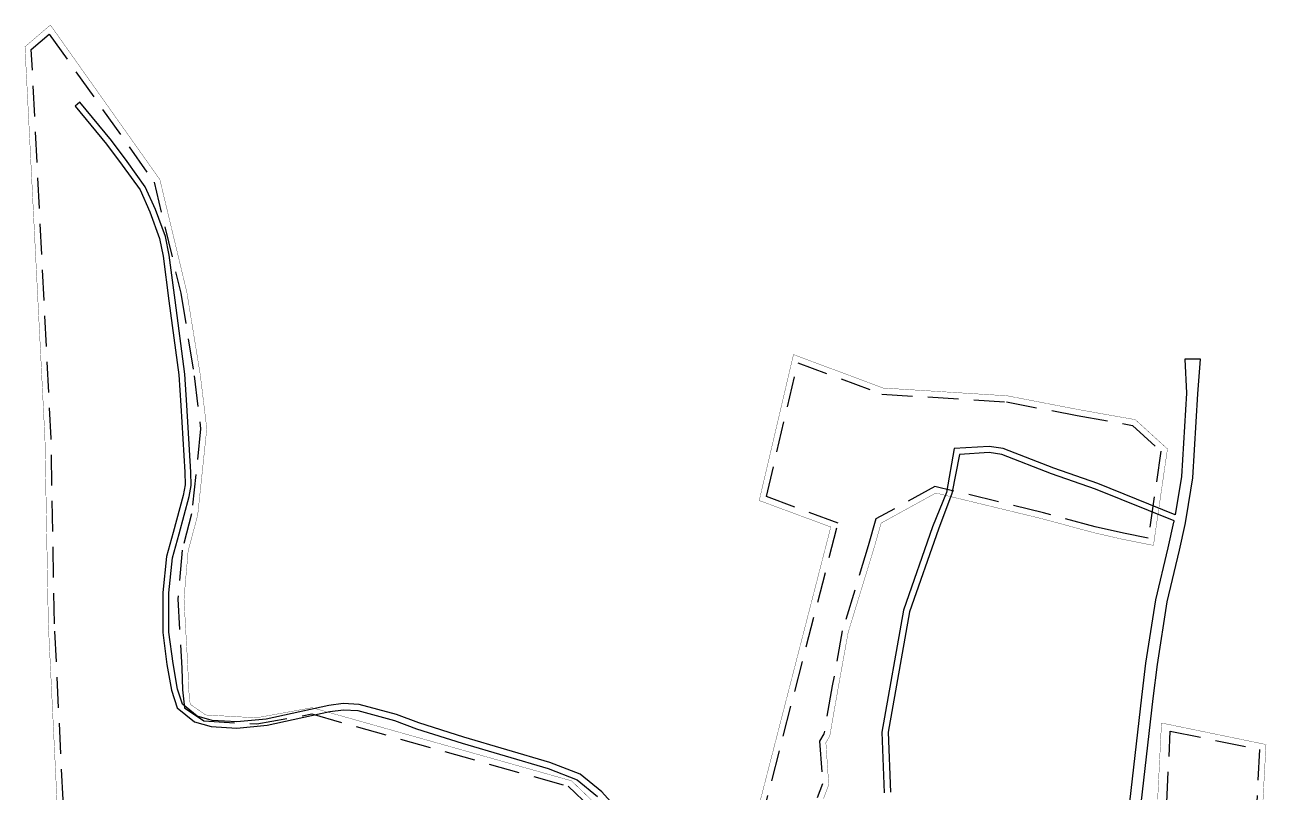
# Model space of a CAD drawing. Header units: inches. Extents: x 2 to 3024253, y 5 to 1077424.
# Drawn here: x 2302892 to 2908590, y 702869 to 1077424 of the extents above; entities that cross this region are included whole.
import ezdxf

# ---------------------------------------------------------------- set-up
doc = ezdxf.new("R2010")
doc.units = ezdxf.units.IN
doc.header["$MEASUREMENT"] = 0
doc.linetypes.add('DASHDOTX2', pattern=[2, 1, -0.5, 0, -0.5])
doc.linetypes.add('HIDDENX2', pattern=[0.75, 0.5, -0.25])
for name, color, linetype in [('Ano_Line_Building Control', 6, 'HIDDENX2'), ('Ano_Line_Property', 10, 'DASHDOTX2'), ('Pln_Elv_Road', 8, 'CONTINUOUS')]:
    doc.layers.add(name, color=color, linetype=linetype)

msp = doc.modelspace()

# ---------------------------------------------------------------- linework, layer by layer
at = {"layer": 'Ano_Line_Building Control', "ltscale": 30000}
for points in [[(2322667.21944, 676604.13547), (2317357.03302, 785083.65809), (2315711.82772, 875443.39512), (2306039.91233, 1065364.64292), (2314824.25873, 1072894.08269), (2365992.2948, 1000628.32559), (2378992.80897, 946376.17994), (2385545.73574, 906050.47674), (2388661.50915, 880251.87291), (2384292.0896, 838679.96694), (2379602.56846, 821062.57672), (2377536.74605, 797176.50505), (2379445.39423, 763457.0539), (2379827.5674, 752883.59624), (2380740.3276, 744060.24765), (2390171.36607, 737615.70469), (2416037.37441, 736156.59653), (2442912.99006, 741031.7082), (2568071.67529, 705736.95897), (2584835.95197, 689602.91826)], [(2656111.73656, 664909.99663), (2699741.31953, 834187.53776), (2664757.96078, 847116.17035), (2680080.17439, 912467.73294), (2721091.65079, 897177.327), (2781833.75381, 893365.06112), (2816342.14785, 886690.07979), (2843351.11739, 881902.1261), (2857224.48193, 869259.46325), (2851073.34611, 826884.97209), (2838903.1462, 829298.89604), (2825208.47497, 832439.87568), (2799915.87438, 839268.87784), (2746987.46329, 852080.40033), (2718167.59231, 836236.30064), (2714416.7185, 823038.78169), (2701718.21685, 781641.66629), (2696876.10113, 754755.18164), (2692789.91864, 731352.50011), (2690700.62847, 727731.06382), (2692110.97149, 706960.55758), (2689550.84008, 700048.20278)], [(2858948.66861, 675399.95772), (2861819.18501, 732690.68098), (2905374.32452, 723720.26763), (2900590.3929, 636350.56915)]]:
    msp.add_lwpolyline(points, dxfattribs=at)
at = {"layer": 'Ano_Line_Property', "ltscale": 30000, "const_width": 150}
for points in [[(2319673.47352, 676402.99087), (2314358.36871, 784982.9892), (2312713.21722, 875339.77103), (2302968.8584, 1066683.54432), (2315370.76963, 1077313.75394), (2368774.91799, 1001889.88564), (2381936.12991, 946967.1359), (2388516.73587, 906471.09923), (2391680.48874, 880275.2255), (2387251.23472, 838134.03734), (2382568.88048, 820543.57141), (2380544.07865, 797131.80021), (2382442.33037, 763596.01984), (2382821.98071, 753092.36032), (2383581.2814, 745752.45368), (2391174.28828, 740563.89898), (2415851.56063, 739171.84772), (2443059.83527, 744107.30219), (2569609.94987, 708420.16987), (2586441.11511, 692221.7552)], [(2654018.87631, 668809.984), (2696160.06448, 832312.73207), (2661232.23285, 845220.84376), (2677936.84797, 916468.55828), (2721723.18763, 900143.5935), (2782214.14241, 896347.09006), (2816888.87381, 889639.93398), (2844729.89903, 884704.47951), (2860422.11324, 870404.31656), (2853588.40705, 823327.67393), (2838275.84318, 826364.87668), (2824481.88069, 829528.62955), (2799171.85777, 836362.33573), (2747412.86089, 848890.79708), (2720710.78671, 834210.98379), (2717293.93362, 822188.7229), (2704638.92216, 780933.38554), (2699830.0178, 754231.31136), (2695653.86402, 730313.33969), (2693755.6123, 727023.03671), (2695147.66356, 706521.91815), (2692616.66127, 699688.21196)], [(2854474.25785, 676023.34053), (2857511.4606, 736640.84542), (2908511.15679, 726137.18591), (2903702.25243, 638311.40638)]]:
    msp.add_lwpolyline(points, dxfattribs=at)
at = {"layer": 'Pln_Elv_Road'}
for points in [[(2591629.66981, 695005.85772), (2584416.31328, 702978.51494), (2573912.65377, 711583.92273), (2559106.29036, 717278.67789), (2517091.65231, 729680.58912), (2495071.93237, 736640.84542), (2484188.62251, 740816.99921), (2465965.40601, 745625.90356), (2458245.84902, 746132.10402), (2451159.0426, 745246.25322), (2420660.46498, 738539.09714), (2406360.30203, 737147.04588), (2394338.04114, 737906.34657), (2386998.13449, 739931.1484), (2379784.77796, 745879.00379), (2377380.32578, 753218.91044), (2375228.97384, 765620.82167), (2373204.172, 780933.38554), (2373204.172, 800169.00296), (2374975.87361, 817253.26843), (2378139.62647, 828895.87897), (2383075.08094, 847119.09548), (2384087.48186, 852560.7504), (2383960.93174, 859141.35636), (2381936.12991, 891791.28593), (2380923.72899, 906850.74957), (2376241.37475, 943044.08235), (2373330.72212, 965063.80229), (2371559.02051, 974048.86043), (2366623.56604, 987336.62246), (2361688.11157, 998346.48243), (2352829.60355, 1010748.39366), (2345110.04656, 1020998.95294), (2329797.48269, 1039601.81979), (2327393.03052, 1037703.56807), (2342705.59438, 1019100.70123), (2350425.15137, 1008976.69206), (2359157.10928, 996827.88106), (2363839.46352, 986197.67143), (2368648.36788, 973163.00962), (2370420.06948, 964557.60183), (2373204.172, 942664.432), (2378013.07636, 906597.64934), (2379025.47727, 891664.73582), (2380923.72899, 859014.80625), (2381176.82922, 852813.85063), (2380164.42831, 847751.84605), (2375228.97384, 829655.17966), (2372065.22097, 817886.019), (2370293.51937, 800295.55307), (2370293.51937, 780806.83542), (2372191.77109, 765114.62121), (2374469.67315, 752586.15987), (2377253.77567, 744107.30219), (2385606.08323, 737147.04588), (2393831.84068, 734995.69393), (2406360.30203, 734109.84313), (2421166.66544, 735628.44451), (2451665.24306, 742209.05047), (2458372.39913, 743094.90127), (2465459.20555, 742715.25093), (2483302.77171, 737906.34657), (2494059.53145, 733856.7429), (2516205.80151, 726769.93649), (2558220.43956, 714494.57537), (2572394.05239, 708926.37033), (2582264.96133, 700827.16299)], [(2847640.55166, 697410.3099), (2853461.85693, 748536.5562), (2855486.65877, 765114.62121), (2860295.56312, 795739.74895), (2866243.41851, 820923.22175), (2869027.52103, 833578.23321), (2869786.82172, 837248.18654), (2872824.02447, 856357.25384), (2875228.47665, 897232.94086), (2876620.52791, 914190.65622), (2868900.97092, 914190.65622), (2869660.2716, 897612.5912), (2867255.81943, 856990.00442), (2864218.61667, 838260.58745), (2826380.13241, 853573.15132), (2804993.16304, 861039.60808), (2780315.89069, 870657.41679), (2773482.1845, 871543.26759), (2756397.91903, 870657.41679), (2752601.41559, 849143.89731), (2745767.7094, 832312.73207), (2731594.09657, 791690.14528), (2721090.43706, 732211.59141), (2722229.38809, 702472.31448)], [(2842072.34662, 698043.06047), (2847893.65189, 749169.30677), (2849918.45372, 765873.9219), (2854727.35808, 796752.14986), (2860801.76358, 822188.7229), (2863585.8661, 834717.18424), (2863632.2845, 834977.12728), (2863678.7029, 835237.07031), (2825367.73149, 850789.0488), (2803854.21201, 858255.50556), (2779556.59, 867746.76416), (2773355.63439, 868632.61496), (2758928.92132, 867746.76416), (2755132.41788, 848637.69685), (2748678.36204, 831300.33115), (2734504.7492, 790930.84459), (2724127.63981, 732085.0413), (2725266.59084, 702851.96482)]]:
    msp.add_lwpolyline(points, dxfattribs=at)

doc.saveas('drawing.dxf')
